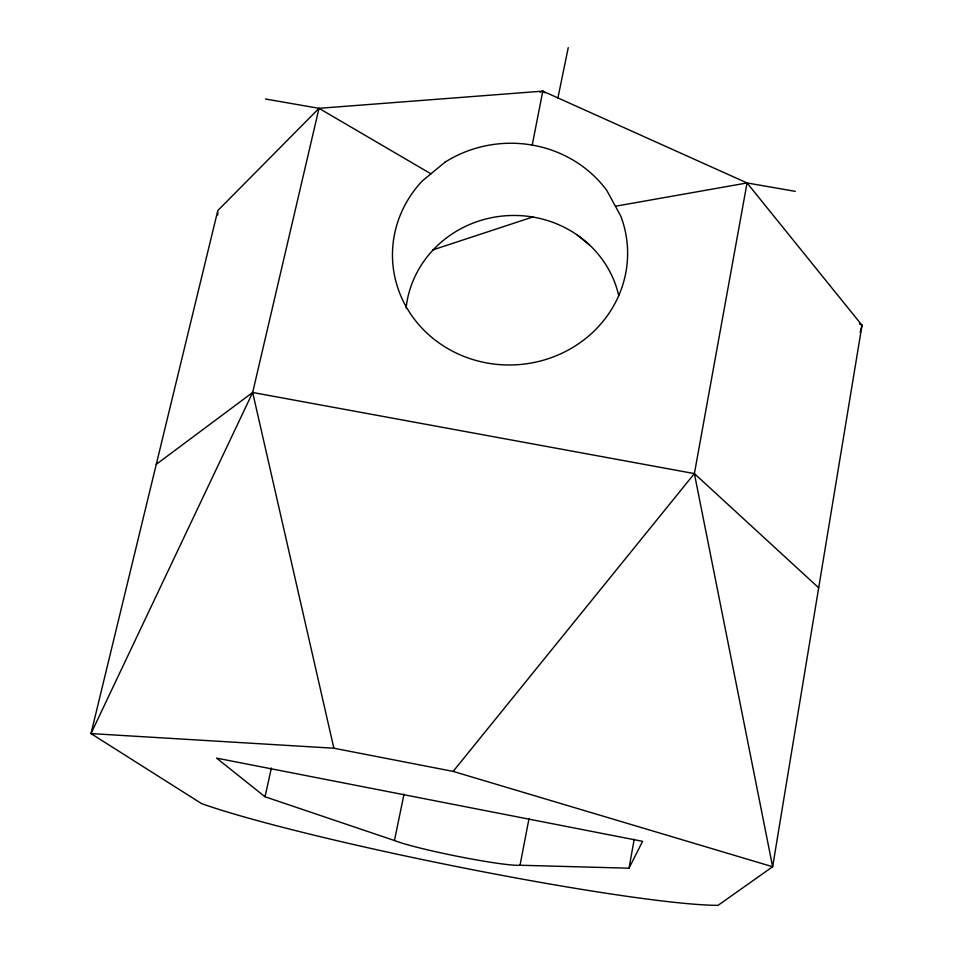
<?xml version="1.0" encoding="UTF-8"?>
<svg xmlns="http://www.w3.org/2000/svg" width="953" height="953" viewBox="0 0 953 953"><rect width="100%" height="100%" fill="white"/><g stroke="black" fill="none" stroke-linecap="round" stroke-linejoin="round"><path stroke-width="1.43" d="M217.713 215.033L217.772 212.066M615.424 206.241L747.057 182.952L862.012 325.271L772.645 866.753L718.026 905.35A287.079 20.621 11.4 0 1 466.994 868.624A287.079 20.621 11.4 0 1 201.738 803.701L90.988 733.584L217.796 210.577L319.005 108.332L542.805 91.131L747.057 182.952L795.279 191.35M265.482 99.005L319.005 108.332L252.664 392.481L90.988 733.584L333.872 748.224L453.151 771.406L772.645 866.753L694.38 473.593L747.057 182.952M628.992 868.207L642.608 841.344L216.593 758.123L265.017 796.768L394.447 840.522A66.924 4.67 11.4 0 0 459.275 856.676A66.924 4.67 11.4 0 0 520.028 865.241L628.992 868.207L634.21 839.259M520.028 865.241L529.034 818.472M532.227 145.082L542.805 91.131L545.199 92.894M557.85 98.23L568.25 47.65M394.447 840.522L404.048 794.052M265.017 796.768L271.402 767.987M860.202 332.478L862.012 325.271L859.606 323.52M453.151 771.406L694.38 473.593L818.687 587.822M156.268 464.337L252.664 392.481L694.38 473.593M540.017 92.155L542.805 91.131M432.865 249.889L532.953 216.939M319.005 108.332L430.935 173.827M859.511 323.675L862.012 325.271M577.196 235.034L589.847 245.243M252.664 392.481L333.872 748.224M406.097 307.962A107.844 102.424 -3.4 0 1 507.496 215.64A107.844 102.424 -3.4 0 1 618.759 295.752M445.051 162.165L422.119 181.094A117.6 110.846 -3.5 0 0 418.438 324.234A117.6 110.846 -3.5 0 0 567.476 350.466A117.6 110.846 -3.5 0 0 620.772 216.069L606.847 190.529A117.6 110.846 -3.5 0 0 445.051 162.165"/></g></svg>
